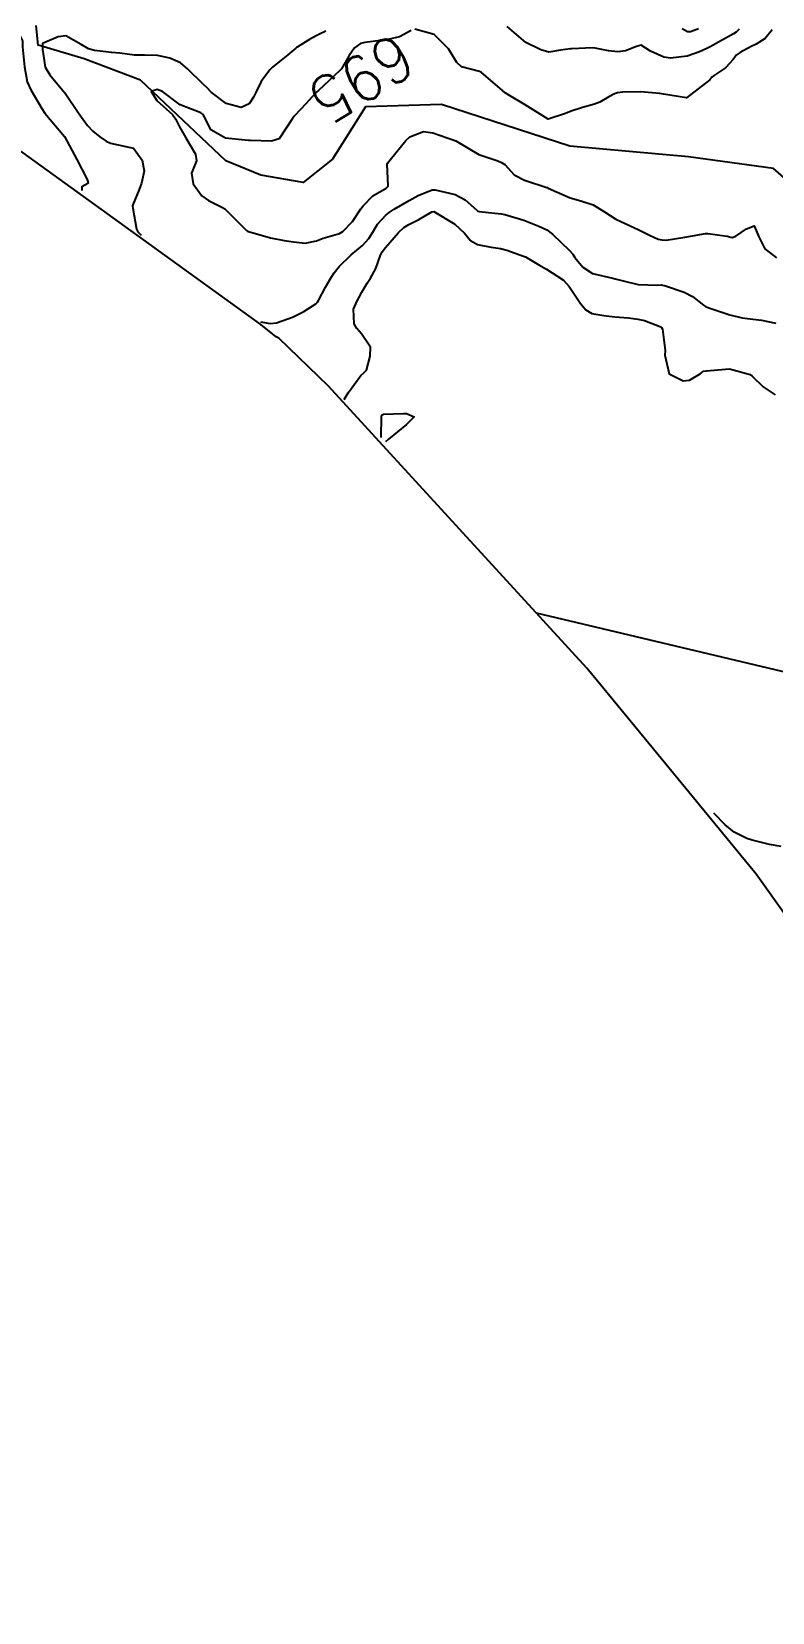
# Model space of a CAD drawing. Header units: metres. Extents: x 298520 to 308411, y 7433745 to 7450750.
# Drawn here: x 299752.4 to 299816.8, y 7449226.3 to 7449363.7 of the extents above; entities that cross this region are included whole.
import ezdxf
from ezdxf.enums import TextEntityAlignment as Align

# ---------------------------------------------------------------- set-up
doc = ezdxf.new("R2010")
doc.units = ezdxf.units.M
doc.header["$LTSCALE"] = 10
for name, color, linetype in [('Area', 45, 'Continuous'), ('Cotas', 45, 'Continuous'), ('Curvas de Nivel 1m', 11, 'Continuous'), ('Curvas de Nivel 5m', 15, 'Continuous'), ('Hidrografia', 140, 'Continuous')]:
    doc.layers.add(name, color=color, linetype=linetype)
doc.styles.add('Style-STANDARD', font='STANDARD.shx')

msp = doc.modelspace()

# ---------------------------------------------------------------- linework, layer by layer
at = {"layer": 'Area'}
msp.add_polyline3d([(299874.77, 7449210.64, 717.61), (299842.75, 7449255.26, 713.96), (299842.56, 7449255.44, 713.85), (299839.47, 7449257.63, 718.29), (299838.32, 7449259.43, 722.55), (299836.96, 7449261.2, 703.77), (299836.23, 7449262.53, 712.52), (299834.64, 7449264.89, 704.04), (299832.18, 7449268.46, 696.83), (299829.92, 7449271.7, 700.93), (299827.96, 7449274.2, 697.02), (299826.02, 7449276.42, 697.08), (299825.12, 7449277.34, 697.24), (299824.65, 7449278, 697.24), (299823.66, 7449279.22, 697.31), (299818.01, 7449286.69, 696.83), (299815.35, 7449290.43, 704.36), (299807.92, 7449299.51, 697.46), (299800.63, 7449308.33, 698.41), (299778.19, 7449332.86, 713.91), (299773.88, 7449337.03, 706.46), (299773.65, 7449337.14, 710.91), (299772.32, 7449338.2, 708.18), (299736.19, 7449364.29, 699.89)], dxfattribs=at)
at = {"layer": 'Curvas de Nivel 1m', "flags": 128}
for points, elevation in [([(299750.85, 7449364.62), (299751.36, 7449363.32), (299751.6, 7449362.85), (299751.62, 7449362.61), (299751.61, 7449362.35), (299751.77, 7449360.6), (299752.02, 7449359.31), (299752.32, 7449358.59), (299753.28, 7449356.97), (299753.55, 7449356.58), (299755.25, 7449354.56), (299756.34, 7449352.55), (299757.21, 7449350.81), (299757.32, 7449350.54), (299757.27, 7449350.47), (299756.76, 7449350.17), (299756.77, 7449349.86)], 697), ([(299777.97, 7449363.69), (299777.36, 7449363.4), (299776.64, 7449363.03), (299775.47, 7449362.32), (299775.4, 7449362.27), (299775.34, 7449362.22), (299774.67, 7449361.66), (299773.33, 7449360.56), (299773.21, 7449360.46), (299773.1, 7449360.35), (299772.35, 7449359.33), (299771.87, 7449358.36), (299771.69, 7449357.97), (299771.29, 7449357.4), (299770.59, 7449357.07), (299769.29, 7449357.43), (299768.01, 7449358.41), (299767.66, 7449358.77), (299767.31, 7449359.09), (299765.94, 7449360.43), (299765.33, 7449360.95), (299764.42, 7449361.37), (299763.34, 7449361.6), (299762.21, 7449361.61), (299761.34, 7449361.63), (299760.05, 7449361.8), (299759.34, 7449361.84), (299757.85, 7449362.03), (299757.35, 7449362.18), (299756.7, 7449362.55), (299755.36, 7449363.29), (299754.71, 7449363.22), (299753.35, 7449362.62), (299753.34, 7449362.58), (299753.35, 7449362.11), (299753.57, 7449360.58), (299753.97, 7449359.92), (299755.12, 7449358.56), (299755.3, 7449358.32), (299756.51, 7449356.55), (299757.26, 7449355.49), (299757.72, 7449355), (299758.32, 7449354.52), (299758.87, 7449354.14), (299759.25, 7449353.96), (299759.93, 7449353.81), (299761.24, 7449353.52), (299762.01, 7449352.48), (299762.17, 7449351.53), (299761.95, 7449350.48), (299761.75, 7449349.94), (299761.18, 7449348.6), (299761.15, 7449348.52), (299761.15, 7449348.49), (299761.18, 7449348.33), (299761.52, 7449346.49), (299761.63, 7449346.25), (299761.91, 7449345.97)], 696), ([(299813.86, 7449363.87), (299813.62, 7449363.62), (299813.37, 7449363.47), (299812.35, 7449362.89), (299811.35, 7449362.33), (299811.05, 7449362.19), (299810.42, 7449361.9), (299809.34, 7449361.52), (299807.92, 7449361.35), (299807.34, 7449361.43), (299806.17, 7449361.95), (299805.35, 7449362.5), (299804.94, 7449362.37), (299804.01, 7449361.98), (299803.34, 7449361.91), (299802.53, 7449362), (299801.35, 7449362.22), (299801.12, 7449362.24), (299799.34, 7449362.17), (299799.22, 7449362.17), (299798.34, 7449362.05), (299797.5, 7449361.9), (299797.34, 7449361.89), (299796.63, 7449362.07), (299795.35, 7449362.72), (299793.71, 7449364.1)], 696), ([(299810.34, 7449363.91), (299809.64, 7449363.65), (299809.37, 7449363.64), (299808.91, 7449363.92)], 697), ([(299772.28, 7449338.44), (299773.13, 7449338.28), (299773.67, 7449338.34), (299775.07, 7449338.84), (299776.04, 7449339.34), (299777.08, 7449339.99), (299777.23, 7449340.16), (299777.31, 7449340.3), (299777.94, 7449341.45), (299778.42, 7449342.29), (299778.69, 7449342.71), (299779.12, 7449343.26), (299780.15, 7449344.26), (299781.14, 7449345.08), (299781.71, 7449345.68), (299782.05, 7449346.24), (299782.46, 7449346.94), (299783.18, 7449347.71), (299783.46, 7449347.94), (299783.9, 7449348.22), (299785.19, 7449348.99), (299785.98, 7449349.41), (299787.2, 7449349.9), (299787.45, 7449349.92), (299789.2, 7449349.51), (299790.08, 7449349.03), (299791.09, 7449348.13), (299791.18, 7449348.07), (299791.27, 7449348.04), (299793.18, 7449347.83), (299793.51, 7449347.77), (299795.17, 7449347.27), (299796.47, 7449346.76), (299797.16, 7449346.43), (299797.64, 7449346.06), (299799.14, 7449344.64), (299799.41, 7449344.31), (299799.6, 7449344.03), (299800.3, 7449343.2), (299801.12, 7449342.63), (299802.89, 7449342.22), (299803.11, 7449342.18), (299803.9, 7449341.98), (299805.1, 7449341.67), (299806.79, 7449341.63), (299807.1, 7449341.64), (299807.48, 7449341.56), (299809.09, 7449341.03), (299809.83, 7449340.64), (299810.78, 7449339.89), (299810.96, 7449339.77), (299811.08, 7449339.72), (299811.33, 7449339.64), (299813.07, 7449339.06), (299814.13, 7449338.8), (299815.07, 7449338.66), (299815.8, 7449338.57), (299817.07, 7449338.33)], 696), ([(299779.55, 7449331.7), (299779.9, 7449332.27), (299781.01, 7449333.76), (299781.26, 7449334), (299781.48, 7449334.25), (299781.82, 7449335.45), (299781.85, 7449336.24), (299781.05, 7449337.39), (299780.65, 7449337.85), (299780.43, 7449338.26), (299780.36, 7449339.54), (299780.68, 7449340.26), (299780.82, 7449340.52), (299781.09, 7449341.02), (299781.56, 7449341.79), (299781.85, 7449342.24), (299782.3, 7449343.06), (299782.71, 7449344.23), (299782.85, 7449344.52), (299783.14, 7449344.91), (299784.26, 7449346.21), (299784.73, 7449346.63), (299785.16, 7449346.89), (299786.03, 7449347.34), (299787.18, 7449348.01), (299787.34, 7449348.02), (299789.16, 7449346.94), (299790.01, 7449346.15), (299790.52, 7449345.52), (299791.14, 7449345.17), (299792.32, 7449344.94), (299793.14, 7449344.8), (299793.7, 7449344.66), (299795.13, 7449344.16), (299795.3, 7449344.08), (299796.46, 7449343.4), (299797.12, 7449343.01), (299798.6, 7449342.05), (299799.11, 7449341.52), (299800.1, 7449340.02), (299800.54, 7449339.48), (299801.07, 7449339.16), (299802.1, 7449338.98), (299803.07, 7449338.88), (299804.26, 7449338.79), (299805.07, 7449338.68), (299805.66, 7449338.55), (299807.06, 7449337.99), (299807.13, 7449337.94), (299807.21, 7449337.79), (299807.45, 7449335.94), (299807.42, 7449335.54), (299807.78, 7449333.93), (299809.01, 7449333.3), (299809.55, 7449333.37), (299810.48, 7449333.91), (299810.78, 7449334.14), (299811.02, 7449334.19), (299811.34, 7449334.22), (299813.02, 7449334.34), (299814.84, 7449333.85), (299815.01, 7449333.73), (299815.96, 7449332.79), (299817, 7449332.08)], 697), ([(299782.78, 7449328.39), (299782.8, 7449330.23), (299782.85, 7449330.35), (299782.97, 7449330.41), (299784.71, 7449330.46), (299784.97, 7449330.46), (299785.63, 7449330.19), (299784.96, 7449329.51), (299783.4, 7449328.23), (299783.15, 7449328.01)], 698), ([(299817.53, 7449292.82), (299816.52, 7449293.01), (299814.99, 7449293.39), (299814.53, 7449293.53), (299813.43, 7449294.08), (299812.66, 7449294.71), (299811.67, 7449295.72)], 697)]:
    msp.add_lwpolyline(points, dxfattribs=dict(at, elevation=elevation))
at = {"layer": 'Curvas de Nivel 5m', "elevation": 695, "flags": 128}
for points in [[(299785.37, 7449363.77), (299784.35, 7449363.22), (299783.35, 7449362.97), (299782.71, 7449362.88), (299781.35, 7449362.72), (299780.97, 7449362.64), (299780.45, 7449362.26), (299780, 7449361.6), (299779.32, 7449360.44), (299779.19, 7449360.27), (299777.31, 7449358.55), (299777.18, 7449358.42), (299777.07, 7449358.3), (299776.21, 7449357.39), (299775.27, 7449356.38), (299775.25, 7449356.35), (299775.22, 7449356.32), (299775.07, 7449356.12), (299773.91, 7449354.34), (299773.25, 7449354.14), (299771.42, 7449354.2), (299771.25, 7449354.21), (299769.25, 7449354.39), (299767.97, 7449355.12), (299767.34, 7449356.42), (299767.27, 7449356.5), (299767.11, 7449356.59), (299765.29, 7449357.29), (299763.77, 7449358.46), (299763.3, 7449358.64), (299762.78, 7449358.47), (299763.29, 7449357.69), (299764.64, 7449356.45), (299764.9, 7449356.08), (299765.26, 7449355.38), (299765.8, 7449354.43), (299766.64, 7449353.02), (299766.71, 7449352.43), (299766.3, 7449351.35), (299766.43, 7449350.43), (299767.19, 7449349.38), (299767.76, 7449348.98), (299768.98, 7449348.39), (299769.18, 7449348.25), (299771.08, 7449346.37), (299771.15, 7449346.32), (299771.23, 7449346.29), (299773.15, 7449345.75), (299774.33, 7449345.52), (299775.14, 7449345.4), (299776.17, 7449345.29), (299777.14, 7449345.48), (299777.74, 7449345.7), (299779.15, 7449346.12), (299779.45, 7449346.28), (299780.27, 7449347.16), (299781.01, 7449348.25), (299781.19, 7449348.53), (299782.03, 7449349.4), (299783.2, 7449350.07), (299783.37, 7449350.23), (299783.3, 7449352.16), (299783.31, 7449352.23), (299783.54, 7449352.53), (299784.9, 7449354.21), (299785.26, 7449354.52), (299786.46, 7449354.98), (299787.26, 7449354.86), (299789.25, 7449354.16), (299791.24, 7449352.98), (299792.91, 7449352.43), (299793.23, 7449352.3), (299793.51, 7449352.11), (299794.33, 7449351.21), (299795.21, 7449350.75), (299797.15, 7449350.12), (299797.2, 7449350.1), (299797.28, 7449350.06), (299799.19, 7449349.22), (299800.12, 7449348.95), (299801.19, 7449348.6), (299802.18, 7449348), (299803.17, 7449347.37), (299804.33, 7449346.81), (299805.16, 7449346.43), (299806.09, 7449345.96), (299806.84, 7449345.63), (299807.15, 7449345.57), (299807.53, 7449345.55), (299809.15, 7449345.79), (299809.81, 7449345.91), (299810.94, 7449346.11), (299811.16, 7449346.12), (299812.82, 7449345.87), (299813.15, 7449345.79), (299813.26, 7449345.76), (299813.58, 7449345.87), (299814.51, 7449346.51), (299815.17, 7449346.79), (299815.57, 7449345.84), (299816.1, 7449344.79), (299817.13, 7449344.01)], [(299816.75, 7449363.83), (299816.13, 7449363.07), (299815.35, 7449362.57), (299814.87, 7449362.33), (299813.96, 7449361.86), (299813.6, 7449361.61), (299813.34, 7449361.24), (299812.69, 7449360.52), (299811.73, 7449359.89), (299811.5, 7449359.71), (299811.32, 7449359.46), (299809.3, 7449357.92), (299807.31, 7449358.24), (299806.97, 7449358.28), (299805.31, 7449358.43), (299803.74, 7449358.41), (299803.31, 7449358.35), (299803.03, 7449358.27), (299802.54, 7449358), (299801.77, 7449357.53), (299801.29, 7449357.35), (299800.25, 7449357.06), (299799.28, 7449356.74), (299798.77, 7449356.56), (299797.27, 7449356.06), (299795.29, 7449357.3), (299793.91, 7449358.1), (299793.55, 7449358.35), (299793.31, 7449358.55), (299791.46, 7449360.13), (299791.32, 7449360.2), (299789.76, 7449360.59), (299789.33, 7449360.97), (299788.62, 7449362.17), (299787.36, 7449363.42), (299785.68, 7449363.88)]]:
    msp.add_lwpolyline(points, dxfattribs=at)
at = {"layer": 'Hidrografia', "elevation": 696.09}
for points in [[(299864.21, 7449277.09), (299864.12, 7449286.02), (299858.02, 7449297.03), (299854.02, 7449312.04), (299843.25, 7449322.78), (299836.15, 7449331.42), (299827.49, 7449342.51), (299816.85, 7449351.77), (299809.48, 7449352.78), (299799.15, 7449353.71), (299788.01, 7449357.32), (299781.41, 7449357.13), (299778.55, 7449352.59), (299775.99, 7449350.56), (299772.32, 7449351.18), (299769.27, 7449352.42), (299761.86, 7449359.45), (299756.95, 7449361.31), (299752.97, 7449362.5), (299752.8, 7449364.19)], [(299892.62, 7449234.34), (299885.96, 7449257.06), (299871.28, 7449268.19), (299864.04, 7449277.29), (299847.39, 7449290.29), (299826.77, 7449305.88), (299796.26, 7449313.11)]]:
    msp.add_lwpolyline(points, dxfattribs=at)

# ---------------------------------------------------------------- texts
at = {"layer": 'Cotas', "style": 'Style-STANDARD'}
msp.add_text('695', height=4, rotation=211.4254, dxfattribs=at).set_placement((299781.09, 7449359.57, 695), align=Align.MIDDLE_CENTER)

doc.saveas('drawing.dxf')
